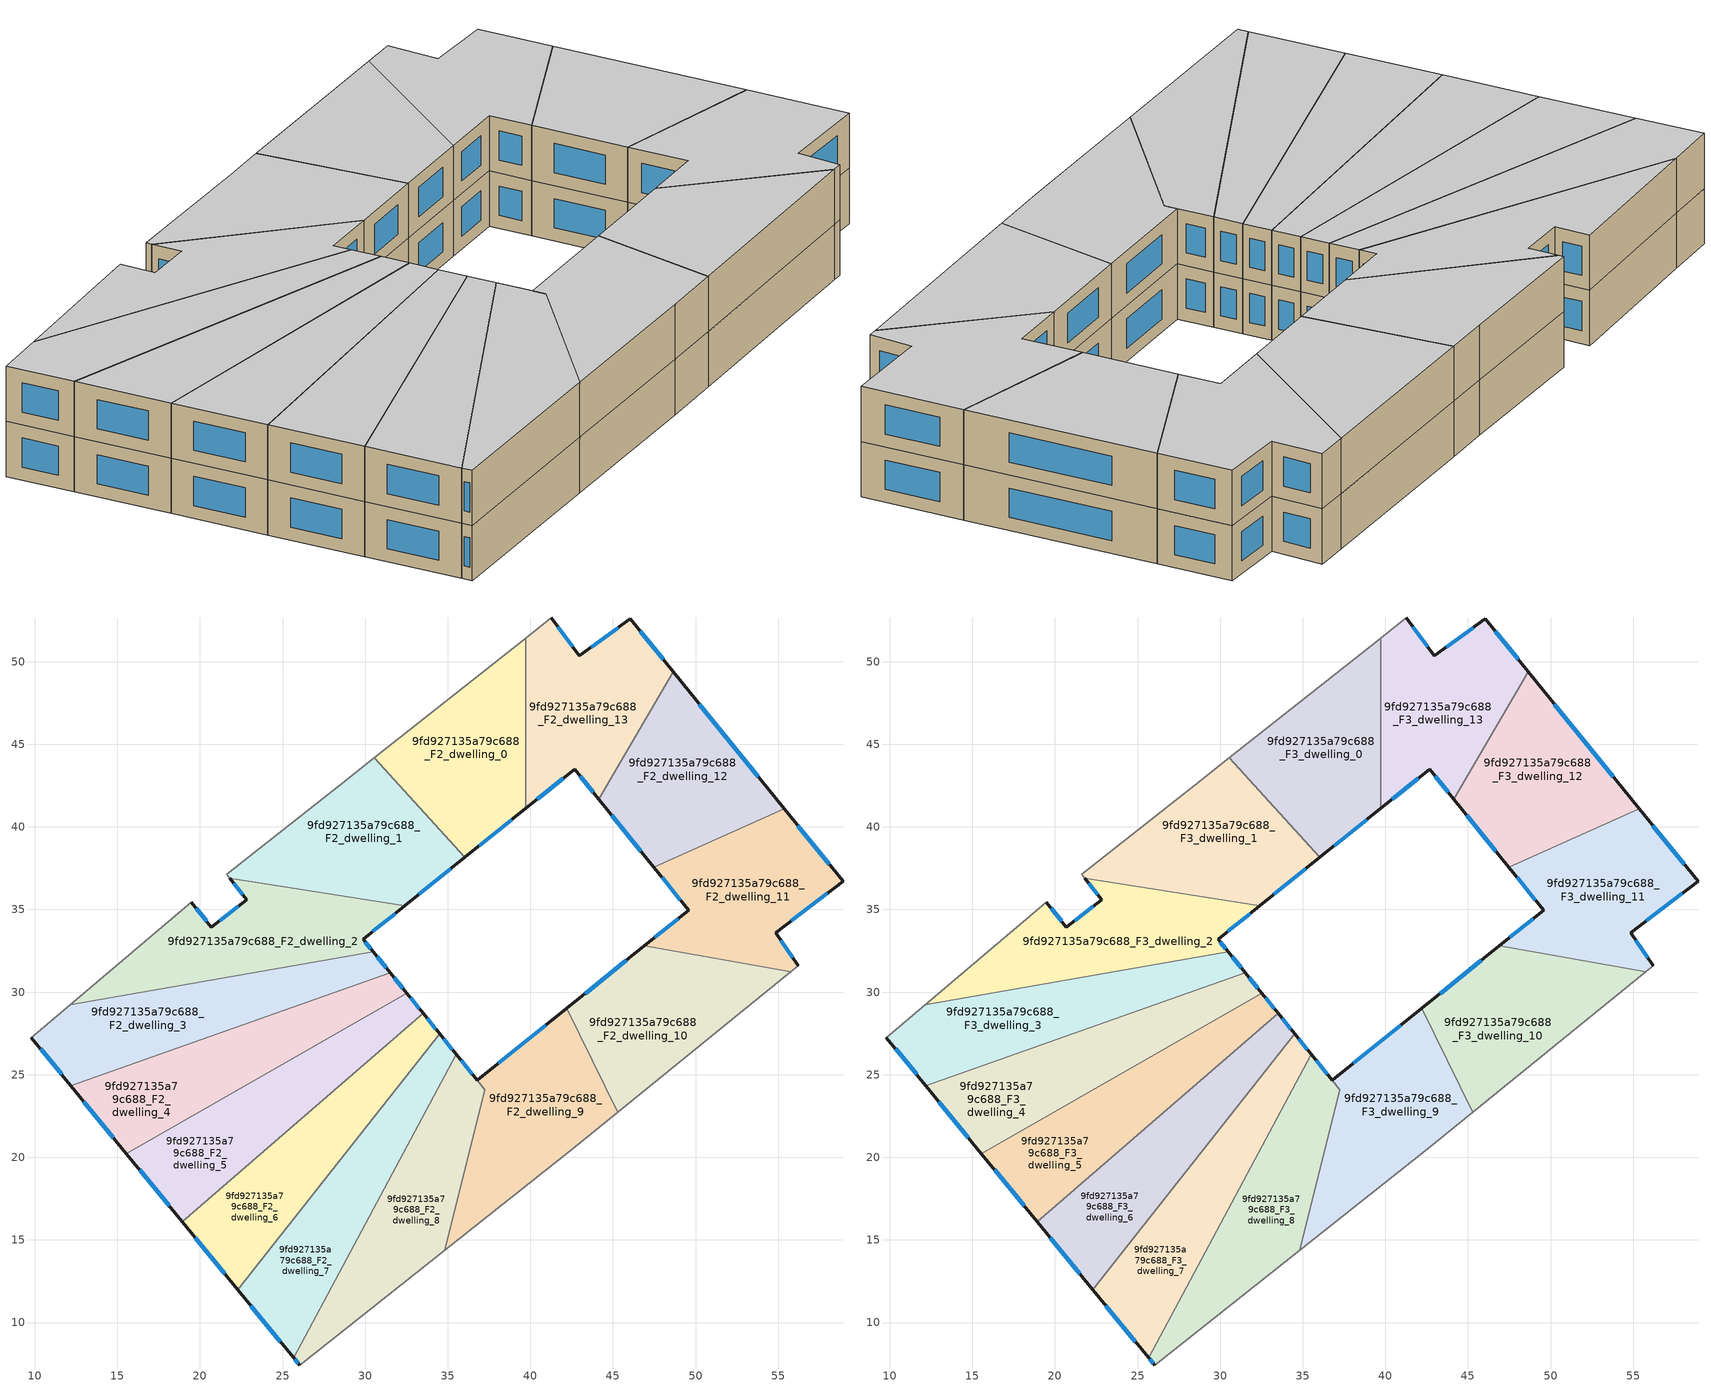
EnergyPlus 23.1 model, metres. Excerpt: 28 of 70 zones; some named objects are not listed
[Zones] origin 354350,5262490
9fd927135a79c688_F2_dwelling_0
 floor to 9fd927135a79c688_F1_dwelling_0 (EU_floor_Construction): 39.73,51.43 39.73,41.12 36.03,38.15 30.56,44.18 z6
 wall outside (EU_wall_Construction): 36.03,38.15 39.73,41.12 z6:9
 wall to 9fd927135a79c688_F2_dwelling_1 (EU_wall_Construction): 30.56,44.18 36.03,38.15 z6:9
 wall adiabatic (EU_wall_Construction): 39.73,51.43 30.56,44.18 z6:9
 wall to 9fd927135a79c688_F2_dwelling_13 (EU_wall_Construction): 39.73,41.12 39.73,51.43 z6:9
 window (EU_Window_Construction): 36.9,38.85 38.86,40.42 z6.7:8.3
9fd927135a79c688_F2_dwelling_1
 floor to 9fd927135a79c688_F1_dwelling_1 (EU_floor_Construction): 30.56,44.18 36.03,38.15 32.4,35.23 21.81,36.9 21.62,37.14 28.46,42.52 z6
 wall outside (EU_wall_Construction): 32.4,35.23 36.03,38.15 z6:9
 wall adiabatic (EU_wall_Construction): 30.56,44.18 28.46,42.52 21.62,37.14 21.81,36.9 z6:9
 wall to 9fd927135a79c688_F2_dwelling_2 (EU_wall_Construction): 21.81,36.9 32.4,35.23 z6:9
 window (EU_Window_Construction): 33.26,35.92 35.18,37.46 z6.7:8.3
9fd927135a79c688_F2_dwelling_10
 floor to 9fd927135a79c688_F1_dwelling_10 (EU_floor_Construction): 55.75,31.24 45.29,22.72 42.2,29.03 46.91,32.81 z6
 wall outside (EU_wall_Construction): 46.91,32.81 42.2,29.03 z6:9
 wall to 9fd927135a79c688_F2_dwelling_11 (EU_wall_Construction): 55.75,31.24 46.91,32.81 z6:9
 wall adiabatic (EU_wall_Construction): 45.29,22.72 55.75,31.24 z6:9
 wall to 9fd927135a79c688_F2_dwelling_9 (EU_wall_Construction): 42.2,29.03 45.29,22.72 z6:9
 window (EU_Window_Construction): 45.8,31.92 43.31,29.91 z6.7:8.3
9fd927135a79c688_F2_dwelling_11
 floor to 9fd927135a79c688_F1_dwelling_11 (EU_floor_Construction): 55.36,41.11 58.92,36.71 54.84,33.59 56.21,31.61 55.75,31.24 46.91,32.81 49.58,34.96 47.47,37.56 z6
 wall outside (EU_wall_Construction): 56.21,31.61 54.84,33.59 58.92,36.71 55.36,41.11 / 47.47,37.56 49.58,34.96 46.91,32.81 z6:9
 wall adiabatic (EU_wall_Construction): 55.75,31.24 56.21,31.61 z6:9
 wall to 9fd927135a79c688_F2_dwelling_12 (EU_wall_Construction): 55.36,41.11 47.47,37.56 z6:9
 window (EU_Window_Construction): 55.89,32.07 55.16,33.13 / 48.95,34.45 47.53,33.31 / 47.97,36.95 49.09,35.57 / 58.09,37.74 56.2,40.07 / 55.8,34.32 57.96,35.98 z6.7:8.3
9fd927135a79c688_F2_dwelling_12
 floor to 9fd927135a79c688_F1_dwelling_12 (EU_floor_Construction): 48.65,49.38 55.36,41.11 47.47,37.56 44.15,41.67 z6
 wall outside (EU_wall_Construction): 44.15,41.67 47.47,37.56 / 55.36,41.11 48.65,49.38 z6:9
 wall to 9fd927135a79c688_F2_dwelling_13 (EU_wall_Construction): 48.65,49.38 44.15,41.67 z6:9
 window (EU_Window_Construction): 44.93,40.7 46.69,38.52 / 53.78,43.05 50.22,47.43 z6.7:8.3
9fd927135a79c688_F2_dwelling_13
 floor to 9fd927135a79c688_F1_dwelling_13 (EU_floor_Construction): 46.04,52.59 48.65,49.38 44.15,41.67 42.68,43.49 39.73,41.12 39.73,51.43 41.26,52.64 42.96,50.35 z6
 wall outside (EU_wall_Construction): 48.65,49.38 46.04,52.59 42.96,50.35 41.26,52.64 / 39.73,41.12 42.68,43.49 44.15,41.67 z6:9
 wall adiabatic (EU_wall_Construction): 41.26,52.64 39.73,51.43 z6:9
 window (EU_Window_Construction): 45.32,52.07 43.68,50.88 / 48.03,50.13 46.65,51.84 / 43.02,43.06 43.81,42.09 / 40.42,41.67 41.99,42.93 / 42.56,50.89 41.66,52.11 z6.7:8.3
9fd927135a79c688_F2_dwelling_2
 floor to 9fd927135a79c688_F1_dwelling_2 (EU_floor_Construction): 32.4,35.23 29.88,33.2 30.48,32.45 12.15,29.22 19.48,35.45 20.69,33.92 22.84,35.6 21.81,36.9 z6
 wall outside (EU_wall_Construction): 21.81,36.9 22.84,35.6 20.69,33.92 19.48,35.45 / 30.48,32.45 29.88,33.2 32.4,35.23 z6:9
 wall to 9fd927135a79c688_F2_dwelling_3 (EU_wall_Construction): 12.15,29.22 30.48,32.45 z6:9
 wall adiabatic (EU_wall_Construction): 19.48,35.45 12.15,29.22 z6:9
 window (EU_Window_Construction): 22.05,36.59 22.6,35.9 / 30.47,33.68 31.81,34.75 / 30.34,32.63 30.02,33.02 / 20.41,34.28 19.76,35.09 / 22.33,35.2 21.2,34.31 z6.7:8.3
9fd927135a79c688_F2_dwelling_3
 floor to 9fd927135a79c688_F1_dwelling_3 (EU_floor_Construction): 30.48,32.45 31.52,31.17 12.18,24.33 9.8,27.24 12.15,29.22 z6
 wall outside (EU_wall_Construction): 31.52,31.17 30.48,32.45 / 9.8,27.24 12.18,24.33 z6:9
 wall to 9fd927135a79c688_F2_dwelling_4 (EU_wall_Construction): 12.18,24.33 31.52,31.17 z6:9
 wall adiabatic (EU_wall_Construction): 12.15,29.22 9.8,27.24 z6:9
 window (EU_Window_Construction): 31.27,31.47 30.72,32.15 / 10.36,26.56 11.62,25.02 z6.7:8.3
9fd927135a79c688_F2_dwelling_4
 floor to 9fd927135a79c688_F1_dwelling_4 (EU_floor_Construction): 31.52,31.17 32.51,29.94 15.55,20.22 12.18,24.33 z6
 wall outside (EU_wall_Construction): 32.51,29.94 31.52,31.17 / 12.18,24.33 15.55,20.22 z6:9
 wall to 9fd927135a79c688_F2_dwelling_5 (EU_wall_Construction): 15.55,20.22 32.51,29.94 z6:9
 window (EU_Window_Construction): 32.28,30.23 31.75,30.88 / 12.97,23.37 14.76,21.19 z6.7:8.3
9fd927135a79c688_F2_dwelling_5
 floor to 9fd927135a79c688_F1_dwelling_5 (EU_floor_Construction): 32.51,29.94 33.51,28.71 18.92,16.11 15.55,20.22 z6
 wall outside (EU_wall_Construction): 33.51,28.71 32.51,29.94 / 15.55,20.22 18.92,16.11 z6:9
 wall to 9fd927135a79c688_F2_dwelling_6 (EU_wall_Construction): 18.92,16.11 33.51,28.71 z6:9
 window (EU_Window_Construction): 33.27,29 32.74,29.65 / 16.34,19.26 18.13,17.08 z6.7:8.3
9fd927135a79c688_F2_dwelling_6
 floor to 9fd927135a79c688_F1_dwelling_6 (EU_floor_Construction): 33.51,28.71 34.51,27.47 22.29,12 18.92,16.11 z6
 wall outside (EU_wall_Construction): 34.51,27.47 33.51,28.71 / 18.92,16.11 22.29,12 z6:9
 wall to 9fd927135a79c688_F2_dwelling_7 (EU_wall_Construction): 22.29,12 34.51,27.47 z6:9
 window (EU_Window_Construction): 34.27,27.76 33.74,28.42 / 19.71,15.14 21.5,12.96 z6.7:8.3
9fd927135a79c688_F2_dwelling_7
 floor to 9fd927135a79c688_F1_dwelling_7 (EU_floor_Construction): 34.51,27.47 35.51,26.23 25.66,7.88 22.29,12 z6
 wall outside (EU_wall_Construction): 35.51,26.23 34.51,27.47 / 22.29,12 25.66,7.88 z6:9
 wall to 9fd927135a79c688_F2_dwelling_8 (EU_wall_Construction): 25.66,7.88 35.51,26.23 z6:9
 window (EU_Window_Construction): 35.28,26.52 34.75,27.18 / 23.08,11.03 24.87,8.85 z6.7:8.3
9fd927135a79c688_F2_dwelling_8
 floor to 9fd927135a79c688_F1_dwelling_8 (EU_floor_Construction): 35.51,26.23 37.24,24.09 34.81,14.37 26.03,7.43 25.66,7.88 z6
 wall outside (EU_wall_Construction): 25.66,7.88 26.03,7.43 / 36.78,24.67 35.51,26.23 z6:9
 wall to 9fd927135a79c688_F2_dwelling_9 (EU_wall_Construction): 34.81,14.37 37.24,24.09 36.78,24.67 z6:9
 wall adiabatic (EU_wall_Construction): 26.03,7.43 34.81,14.37 z6:9
 window (EU_Window_Construction): 25.75,7.77 25.94,7.54 / 36.48,25.03 35.81,25.86 z6.7:8.3
9fd927135a79c688_F2_dwelling_9
 floor to 9fd927135a79c688_F1_dwelling_9 (EU_floor_Construction): 42.2,29.03 45.29,22.72 42.57,20.51 34.81,14.37 37.24,24.09 36.78,24.67 z6
 wall outside (EU_wall_Construction): 42.2,29.03 36.78,24.67 z6:9
 wall adiabatic (EU_wall_Construction): 34.81,14.37 42.57,20.51 45.29,22.72 z6:9
 window (EU_Window_Construction): 40.93,28 38.05,25.69 z6.7:8.3
9fd927135a79c688_F3_dwelling_0
 floor to 9fd927135a79c688_F2_dwelling_0 (EU_floor_Construction): 39.73,51.43 39.73,41.12 36.03,38.15 30.56,44.18 z9
 wall outside (EU_wall_Construction): 36.03,38.15 39.73,41.12 z9:12
 wall to 9fd927135a79c688_F3_dwelling_1 (EU_wall_Construction): 30.56,44.18 36.03,38.15 z9:12
 wall adiabatic (EU_wall_Construction): 39.73,51.43 30.56,44.18 z9:12
 wall to 9fd927135a79c688_F3_dwelling_13 (EU_wall_Construction): 39.73,41.12 39.73,51.43 z9:12
 window (EU_Window_Construction): 36.9,38.85 38.86,40.42 z9.7:11.3
 ceiling to 9fd927135a79c688_F4_dwelling_0 (EU_floor_Construction): 39.73,41.12 39.73,51.43 30.56,44.18 36.03,38.15 z12
9fd927135a79c688_F3_dwelling_1
 floor to 9fd927135a79c688_F2_dwelling_1 (EU_floor_Construction): 30.56,44.18 36.03,38.15 32.4,35.23 21.81,36.9 21.62,37.14 28.46,42.52 z9
 wall outside (EU_wall_Construction): 32.4,35.23 36.03,38.15 z9:12
 wall adiabatic (EU_wall_Construction): 30.56,44.18 28.46,42.52 21.62,37.14 21.81,36.9 z9:12
 wall to 9fd927135a79c688_F3_dwelling_2 (EU_wall_Construction): 21.81,36.9 32.4,35.23 z9:12
 window (EU_Window_Construction): 33.26,35.92 35.18,37.46 z9.7:11.3
 ceiling to 9fd927135a79c688_F4_dwelling_1 (EU_floor_Construction): 36.03,38.15 30.56,44.18 28.46,42.52 21.62,37.14 21.81,36.9 32.4,35.23 z12
9fd927135a79c688_F3_dwelling_10
 floor to 9fd927135a79c688_F2_dwelling_10 (EU_floor_Construction): 55.75,31.24 45.29,22.72 42.2,29.03 46.91,32.81 z9
 wall outside (EU_wall_Construction): 46.91,32.81 42.2,29.03 z9:12
 wall to 9fd927135a79c688_F3_dwelling_11 (EU_wall_Construction): 55.75,31.24 46.91,32.81 z9:12
 wall adiabatic (EU_wall_Construction): 45.29,22.72 55.75,31.24 z9:12
 wall to 9fd927135a79c688_F3_dwelling_9 (EU_wall_Construction): 42.2,29.03 45.29,22.72 z9:12
 window (EU_Window_Construction): 45.8,31.92 43.31,29.91 z9.7:11.3
 ceiling to 9fd927135a79c688_F4_dwelling_10 (EU_floor_Construction): 55.75,31.24 46.91,32.81 42.2,29.03 45.29,22.72 z12
9fd927135a79c688_F3_dwelling_11
 floor to 9fd927135a79c688_F2_dwelling_11 (EU_floor_Construction): 55.36,41.11 58.92,36.71 54.84,33.59 56.21,31.61 55.75,31.24 46.91,32.81 49.58,34.96 47.47,37.56 z9
 wall outside (EU_wall_Construction): 56.21,31.61 54.84,33.59 58.92,36.71 55.36,41.11 / 47.47,37.56 49.58,34.96 46.91,32.81 z9:12
 wall adiabatic (EU_wall_Construction): 55.75,31.24 56.21,31.61 z9:12
 wall to 9fd927135a79c688_F3_dwelling_12 (EU_wall_Construction): 55.36,41.11 47.47,37.56 z9:12
 window (EU_Window_Construction): 55.89,32.07 55.16,33.13 / 48.95,34.45 47.53,33.31 / 47.97,36.95 49.09,35.57 / 58.09,37.74 56.2,40.07 / 55.8,34.32 57.96,35.98 z9.7:11.3
 ceiling to 9fd927135a79c688_F4_dwelling_11 (EU_floor_Construction): 56.21,31.61 54.84,33.59 58.92,36.71 55.36,41.11 47.47,37.56 49.58,34.96 46.91,32.81 55.75,31.24 z12
9fd927135a79c688_F3_dwelling_12
 floor to 9fd927135a79c688_F2_dwelling_12 (EU_floor_Construction): 48.65,49.38 55.36,41.11 47.47,37.56 44.15,41.67 z9
 wall outside (EU_wall_Construction): 44.15,41.67 47.47,37.56 / 55.36,41.11 48.65,49.38 z9:12
 wall to 9fd927135a79c688_F3_dwelling_13 (EU_wall_Construction): 48.65,49.38 44.15,41.67 z9:12
 window (EU_Window_Construction): 44.93,40.7 46.69,38.52 / 53.78,43.05 50.22,47.43 z9.7:11.3
 ceiling to 9fd927135a79c688_F4_dwelling_12 (EU_floor_Construction): 55.36,41.11 48.65,49.38 44.15,41.67 47.47,37.56 z12
9fd927135a79c688_F3_dwelling_13
 floor to 9fd927135a79c688_F2_dwelling_13 (EU_floor_Construction): 46.04,52.59 48.65,49.38 44.15,41.67 42.68,43.49 39.73,41.12 39.73,51.43 41.26,52.64 42.96,50.35 z9
 wall outside (EU_wall_Construction): 48.65,49.38 46.04,52.59 42.96,50.35 41.26,52.64 / 39.73,41.12 42.68,43.49 44.15,41.67 z9:12
 wall adiabatic (EU_wall_Construction): 41.26,52.64 39.73,51.43 z9:12
 window (EU_Window_Construction): 45.32,52.07 43.68,50.88 / 48.03,50.13 46.65,51.84 / 43.02,43.06 43.81,42.09 / 40.42,41.67 41.99,42.93 / 42.56,50.89 41.66,52.11 z9.7:11.3
 ceiling to 9fd927135a79c688_F4_dwelling_13 (EU_floor_Construction): 44.15,41.67 48.65,49.38 46.04,52.59 42.96,50.35 41.26,52.64 39.73,51.43 39.73,41.12 42.68,43.49 z12
9fd927135a79c688_F3_dwelling_2
 floor to 9fd927135a79c688_F2_dwelling_2 (EU_floor_Construction): 32.4,35.23 29.88,33.2 30.48,32.45 12.15,29.22 19.48,35.45 20.69,33.92 22.84,35.6 21.81,36.9 z9
 wall outside (EU_wall_Construction): 21.81,36.9 22.84,35.6 20.69,33.92 19.48,35.45 / 30.48,32.45 29.88,33.2 32.4,35.23 z9:12
 wall to 9fd927135a79c688_F3_dwelling_3 (EU_wall_Construction): 12.15,29.22 30.48,32.45 z9:12
 wall adiabatic (EU_wall_Construction): 19.48,35.45 12.15,29.22 z9:12
 window (EU_Window_Construction): 22.05,36.59 22.6,35.9 / 30.47,33.68 31.81,34.75 / 30.34,32.63 30.02,33.02 / 20.41,34.28 19.76,35.09 / 22.33,35.2 21.2,34.31 z9.7:11.3
 ceiling to 9fd927135a79c688_F4_dwelling_2 (EU_floor_Construction): 30.48,32.45 29.88,33.2 32.4,35.23 21.81,36.9 22.84,35.6 20.69,33.92 19.48,35.45 12.15,29.22 z12
9fd927135a79c688_F3_dwelling_3
 floor to 9fd927135a79c688_F2_dwelling_3 (EU_floor_Construction): 30.48,32.45 31.52,31.17 12.18,24.33 9.8,27.24 12.15,29.22 z9
 wall outside (EU_wall_Construction): 31.52,31.17 30.48,32.45 / 9.8,27.24 12.18,24.33 z9:12
 wall to 9fd927135a79c688_F3_dwelling_4 (EU_wall_Construction): 12.18,24.33 31.52,31.17 z9:12
 wall adiabatic (EU_wall_Construction): 12.15,29.22 9.8,27.24 z9:12
 window (EU_Window_Construction): 31.27,31.47 30.72,32.15 / 10.36,26.56 11.62,25.02 z9.7:11.3
 ceiling to 9fd927135a79c688_F4_dwelling_3 (EU_floor_Construction): 31.52,31.17 30.48,32.45 12.15,29.22 9.8,27.24 12.18,24.33 z12
9fd927135a79c688_F3_dwelling_4
 floor to 9fd927135a79c688_F2_dwelling_4 (EU_floor_Construction): 31.52,31.17 32.51,29.94 15.55,20.22 12.18,24.33 z9
 wall outside (EU_wall_Construction): 32.51,29.94 31.52,31.17 / 12.18,24.33 15.55,20.22 z9:12
 wall to 9fd927135a79c688_F3_dwelling_5 (EU_wall_Construction): 15.55,20.22 32.51,29.94 z9:12
 window (EU_Window_Construction): 32.28,30.23 31.75,30.88 / 12.97,23.37 14.76,21.19 z9.7:11.3
 ceiling to 9fd927135a79c688_F4_dwelling_4 (EU_floor_Construction): 32.51,29.94 31.52,31.17 12.18,24.33 15.55,20.22 z12
9fd927135a79c688_F3_dwelling_5
 floor to 9fd927135a79c688_F2_dwelling_5 (EU_floor_Construction): 32.51,29.94 33.51,28.71 18.92,16.11 15.55,20.22 z9
 wall outside (EU_wall_Construction): 33.51,28.71 32.51,29.94 / 15.55,20.22 18.92,16.11 z9:12
 wall to 9fd927135a79c688_F3_dwelling_6 (EU_wall_Construction): 18.92,16.11 33.51,28.71 z9:12
 window (EU_Window_Construction): 33.27,29 32.74,29.65 / 16.34,19.26 18.13,17.08 z9.7:11.3
 ceiling to 9fd927135a79c688_F4_dwelling_5 (EU_floor_Construction): 33.51,28.71 32.51,29.94 15.55,20.22 18.92,16.11 z12
9fd927135a79c688_F3_dwelling_6
 floor to 9fd927135a79c688_F2_dwelling_6 (EU_floor_Construction): 33.51,28.71 34.51,27.47 22.29,12 18.92,16.11 z9
 wall outside (EU_wall_Construction): 34.51,27.47 33.51,28.71 / 18.92,16.11 22.29,12 z9:12
 wall to 9fd927135a79c688_F3_dwelling_7 (EU_wall_Construction): 22.29,12 34.51,27.47 z9:12
 window (EU_Window_Construction): 34.27,27.76 33.74,28.42 / 19.71,15.14 21.5,12.96 z9.7:11.3
 ceiling to 9fd927135a79c688_F4_dwelling_6 (EU_floor_Construction): 22.29,12 34.51,27.47 33.51,28.71 18.92,16.11 z12
9fd927135a79c688_F3_dwelling_7
 floor to 9fd927135a79c688_F2_dwelling_7 (EU_floor_Construction): 34.51,27.47 35.51,26.23 25.66,7.88 22.29,12 z9
 wall outside (EU_wall_Construction): 35.51,26.23 34.51,27.47 / 22.29,12 25.66,7.88 z9:12
 wall to 9fd927135a79c688_F3_dwelling_8 (EU_wall_Construction): 25.66,7.88 35.51,26.23 z9:12
 window (EU_Window_Construction): 35.28,26.52 34.75,27.18 / 23.08,11.03 24.87,8.85 z9.7:11.3
 ceiling to 9fd927135a79c688_F4_dwelling_7 (EU_floor_Construction): 25.66,7.88 35.51,26.23 34.51,27.47 22.29,12 z12
9fd927135a79c688_F3_dwelling_8
 floor to 9fd927135a79c688_F2_dwelling_8 (EU_floor_Construction): 35.51,26.23 37.24,24.09 34.81,14.37 26.03,7.43 25.66,7.88 z9
 wall outside (EU_wall_Construction): 25.66,7.88 26.03,7.43 / 36.78,24.67 35.51,26.23 z9:12
 wall to 9fd927135a79c688_F3_dwelling_9 (EU_wall_Construction): 34.81,14.37 37.24,24.09 36.78,24.67 z9:12
 wall adiabatic (EU_wall_Construction): 26.03,7.43 34.81,14.37 z9:12
 window (EU_Window_Construction): 25.75,7.77 25.94,7.54 / 36.48,25.03 35.81,25.86 z9.7:11.3
 ceiling to 9fd927135a79c688_F4_dwelling_8 (EU_floor_Construction): 34.81,14.37 37.24,24.09 35.51,26.23 25.66,7.88 26.03,7.43 z12
9fd927135a79c688_F3_dwelling_9
 floor to 9fd927135a79c688_F2_dwelling_9 (EU_floor_Construction): 42.2,29.03 45.29,22.72 42.57,20.51 34.81,14.37 37.24,24.09 36.78,24.67 z9
 wall outside (EU_wall_Construction): 42.2,29.03 36.78,24.67 z9:12
 wall adiabatic (EU_wall_Construction): 34.81,14.37 42.57,20.51 45.29,22.72 z9:12
 window (EU_Window_Construction): 40.93,28 38.05,25.69 z9.7:11.3
 ceiling to 9fd927135a79c688_F4_dwelling_9 (EU_floor_Construction): 42.57,20.51 45.29,22.72 42.2,29.03 36.78,24.67 37.24,24.09 34.81,14.37 z12
[Building]
EU S2 Campaign: North Axis=0; Terrain=City; Solar Distribution=FullExterior
[Site:Location]
Budapest.Ferenc.Liszt.Intl.AP: Latitude=47.437; Longitude=19.256; Time Zone=1; Elevation=185
[SizingPeriod:WeatherFileDays]
AnnualSizingPeriod: Begin Month=1; Begin Day of Month=1; End Month=12; End Day of Month=31; Day of Week for Start Day=Monday; Use Weather File Daylight Saving Period=No; Use Weather File Rain and Snow Indicators=No
[MATERIAL]
EU_InternalMass_Material: Roughness=MediumRough; Thickness=0.1; Conductivity=1; Density=1800; Specific Heat=900; Thermal Absorptance=0.9; Solar Absorptance=0.7; Visible Absorptance=0.7
[MATERIAL:NOMASS] Roughness=MediumRough; Thermal Absorptance=0.9; Solar Absorptance=0.7; Visible Absorptance=0.7
Name | Thermal Resistance
EU_wall_NoMass | 0.832559
EU_floor_NoMass | 0.872794
[WINDOWMATERIAL:SIMPLEGLAZINGSYSTEM]
EU_Window_SimpleGlazing: UFactor=2.79869; Solar Heat Gain Coefficient=0.75; Visible Transmittance=0.75
[CONSTRUCTION]
EU_wall_Construction: EU_wall_NoMass
EU_floor_Construction: EU_floor_NoMass
EU_Window_Construction: EU_Window_SimpleGlazing
EU_InternalMass_Construction: EU_InternalMass_Material
[ZONE] Type=1; Multiplier=1; Ceiling Height=autocalculate; Floor Area=autocalculate; Part of Total Floor Area=Yes
Name | Volume
9fd927135a79c688_F2_dwelling_0; 9fd927135a79c688_F3_dwelling_0; 9fd927135a79c688_F2_dwelling_13; 9fd927135a79c688_F3_dwelling_13 | 199.637
9fd927135a79c688_F2_dwelling_1; 9fd927135a79c688_F3_dwelling_1 | 199.641
9fd927135a79c688_F2_dwelling_10; 9fd927135a79c688_F3_dwelling_10 | 199.657
9fd927135a79c688_F2_dwelling_11; 9fd927135a79c688_F3_dwelling_11 | 199.629
9fd927135a79c688_F2_dwelling_12; 9fd927135a79c688_F3_dwelling_12 | 199.636
9fd927135a79c688_F2_dwelling_2; 9fd927135a79c688_F3_dwelling_2 | 199.633
9fd927135a79c688_F2_dwelling_3; 9fd927135a79c688_F3_dwelling_3 | 199.628
9fd927135a79c688_F2_dwelling_4; 9fd927135a79c688_F3_dwelling_4 | 199.607
9fd927135a79c688_F2_dwelling_5; 9fd927135a79c688_F3_dwelling_5 | 199.64
9fd927135a79c688_F2_dwelling_6; 9fd927135a79c688_F3_dwelling_6 | 199.649
9fd927135a79c688_F2_dwelling_7; 9fd927135a79c688_F3_dwelling_7 | 199.685
9fd927135a79c688_F2_dwelling_8; 9fd927135a79c688_F3_dwelling_8 | 198.542
9fd927135a79c688_F2_dwelling_9; 9fd927135a79c688_F3_dwelling_9 | 200.682
[INTERNALMASS] Construction=EU_InternalMass_Construction
Name | Zone or ZoneList | Surface Area
9fd927135a79c688_F2_dwelling_0_EU_InternalMass | 9fd927135a79c688_F2_dwelling_0 | 66.5456
9fd927135a79c688_F2_dwelling_1_EU_InternalMass | 9fd927135a79c688_F2_dwelling_1 | 66.547
9fd927135a79c688_F2_dwelling_2_EU_InternalMass | 9fd927135a79c688_F2_dwelling_2 | 66.5445
9fd927135a79c688_F2_dwelling_3_EU_InternalMass | 9fd927135a79c688_F2_dwelling_3 | 66.5426
9fd927135a79c688_F2_dwelling_4_EU_InternalMass | 9fd927135a79c688_F2_dwelling_4 | 66.5357
9fd927135a79c688_F2_dwelling_5_EU_InternalMass | 9fd927135a79c688_F2_dwelling_5 | 66.5467
9fd927135a79c688_F2_dwelling_6_EU_InternalMass | 9fd927135a79c688_F2_dwelling_6 | 66.5496
9fd927135a79c688_F2_dwelling_7_EU_InternalMass | 9fd927135a79c688_F2_dwelling_7 | 66.5618
9fd927135a79c688_F2_dwelling_8_EU_InternalMass | 9fd927135a79c688_F2_dwelling_8 | 66.1808
9fd927135a79c688_F2_dwelling_9_EU_InternalMass | 9fd927135a79c688_F2_dwelling_9 | 66.894
9fd927135a79c688_F2_dwelling_10_EU_InternalMass | 9fd927135a79c688_F2_dwelling_10 | 66.5526
9fd927135a79c688_F2_dwelling_11_EU_InternalMass | 9fd927135a79c688_F2_dwelling_11 | 66.5427
9fd927135a79c688_F2_dwelling_12_EU_InternalMass | 9fd927135a79c688_F2_dwelling_12 | 66.5453
9fd927135a79c688_F2_dwelling_13_EU_InternalMass | 9fd927135a79c688_F2_dwelling_13 | 66.5455
9fd927135a79c688_F3_dwelling_0_EU_InternalMass | 9fd927135a79c688_F3_dwelling_0 | 66.5456
9fd927135a79c688_F3_dwelling_1_EU_InternalMass | 9fd927135a79c688_F3_dwelling_1 | 66.547
9fd927135a79c688_F3_dwelling_2_EU_InternalMass | 9fd927135a79c688_F3_dwelling_2 | 66.5445
9fd927135a79c688_F3_dwelling_3_EU_InternalMass | 9fd927135a79c688_F3_dwelling_3 | 66.5426
9fd927135a79c688_F3_dwelling_4_EU_InternalMass | 9fd927135a79c688_F3_dwelling_4 | 66.5357
9fd927135a79c688_F3_dwelling_5_EU_InternalMass | 9fd927135a79c688_F3_dwelling_5 | 66.5467
9fd927135a79c688_F3_dwelling_6_EU_InternalMass | 9fd927135a79c688_F3_dwelling_6 | 66.5496
9fd927135a79c688_F3_dwelling_7_EU_InternalMass | 9fd927135a79c688_F3_dwelling_7 | 66.5618
9fd927135a79c688_F3_dwelling_8_EU_InternalMass | 9fd927135a79c688_F3_dwelling_8 | 66.1808
9fd927135a79c688_F3_dwelling_9_EU_InternalMass | 9fd927135a79c688_F3_dwelling_9 | 66.894
9fd927135a79c688_F3_dwelling_10_EU_InternalMass | 9fd927135a79c688_F3_dwelling_10 | 66.5526
9fd927135a79c688_F3_dwelling_11_EU_InternalMass | 9fd927135a79c688_F3_dwelling_11 | 66.5427
9fd927135a79c688_F3_dwelling_12_EU_InternalMass | 9fd927135a79c688_F3_dwelling_12 | 66.5453
9fd927135a79c688_F3_dwelling_13_EU_InternalMass | 9fd927135a79c688_F3_dwelling_13 | 66.5455
[OTHEREQUIPMENT] Fuel Type=Electricity; Design Level Calculation Method=Watts/Area; Power per Zone Floor Area=1; Fraction Latent=0; Fraction Radiant=0; Fraction Lost=0; Carbon Dioxide Generation Rate=0; EndUse Subcategory=EU_Step8_InternalGains
Name | Zone or ZoneList or Space or SpaceList | Schedule
EU_Step8_InternalGain_9fd927135a79c688_F2_dwelling_0_f000 | 9fd927135a79c688_F2_dwelling_0 | EU_Step8_GainSchedule_9fd927135a79c688_F2_dwelling_0_f000
EU_Step8_InternalGain_9fd927135a79c688_F2_dwelling_1_f000 | 9fd927135a79c688_F2_dwelling_1 | EU_Step8_GainSchedule_9fd927135a79c688_F2_dwelling_1_f000
EU_Step8_InternalGain_9fd927135a79c688_F2_dwelling_2_f000 | 9fd927135a79c688_F2_dwelling_2 | EU_Step8_GainSchedule_9fd927135a79c688_F2_dwelling_2_f000
EU_Step8_InternalGain_9fd927135a79c688_F2_dwelling_3_f000 | 9fd927135a79c688_F2_dwelling_3 | EU_Step8_GainSchedule_9fd927135a79c688_F2_dwelling_3_f000
EU_Step8_InternalGain_9fd927135a79c688_F2_dwelling_4_f000 | 9fd927135a79c688_F2_dwelling_4 | EU_Step8_GainSchedule_9fd927135a79c688_F2_dwelling_4_f000
EU_Step8_InternalGain_9fd927135a79c688_F2_dwelling_5_f000 | 9fd927135a79c688_F2_dwelling_5 | EU_Step8_GainSchedule_9fd927135a79c688_F2_dwelling_5_f000
EU_Step8_InternalGain_9fd927135a79c688_F2_dwelling_6_f000 | 9fd927135a79c688_F2_dwelling_6 | EU_Step8_GainSchedule_9fd927135a79c688_F2_dwelling_6_f000
EU_Step8_InternalGain_9fd927135a79c688_F2_dwelling_7_f000 | 9fd927135a79c688_F2_dwelling_7 | EU_Step8_GainSchedule_9fd927135a79c688_F2_dwelling_7_f000
EU_Step8_InternalGain_9fd927135a79c688_F2_dwelling_8_f000 | 9fd927135a79c688_F2_dwelling_8 | EU_Step8_GainSchedule_9fd927135a79c688_F2_dwelling_8_f000
EU_Step8_InternalGain_9fd927135a79c688_F2_dwelling_9_f000 | 9fd927135a79c688_F2_dwelling_9 | EU_Step8_GainSchedule_9fd927135a79c688_F2_dwelling_9_f000
EU_Step8_InternalGain_9fd927135a79c688_F2_dwelling_10_f000 | 9fd927135a79c688_F2_dwelling_10 | EU_Step8_GainSchedule_9fd927135a79c688_F2_dwelling_10_f000
EU_Step8_InternalGain_9fd927135a79c688_F2_dwelling_11_f000 | 9fd927135a79c688_F2_dwelling_11 | EU_Step8_GainSchedule_9fd927135a79c688_F2_dwelling_11_f000
EU_Step8_InternalGain_9fd927135a79c688_F2_dwelling_12_f000 | 9fd927135a79c688_F2_dwelling_12 | EU_Step8_GainSchedule_9fd927135a79c688_F2_dwelling_12_f000
EU_Step8_InternalGain_9fd927135a79c688_F2_dwelling_13_f000 | 9fd927135a79c688_F2_dwelling_13 | EU_Step8_GainSchedule_9fd927135a79c688_F2_dwelling_13_f000
EU_Step8_InternalGain_9fd927135a79c688_F3_dwelling_0_f000 | 9fd927135a79c688_F3_dwelling_0 | EU_Step8_GainSchedule_9fd927135a79c688_F3_dwelling_0_f000
EU_Step8_InternalGain_9fd927135a79c688_F3_dwelling_1_f000 | 9fd927135a79c688_F3_dwelling_1 | EU_Step8_GainSchedule_9fd927135a79c688_F3_dwelling_1_f000
EU_Step8_InternalGain_9fd927135a79c688_F3_dwelling_2_f000 | 9fd927135a79c688_F3_dwelling_2 | EU_Step8_GainSchedule_9fd927135a79c688_F3_dwelling_2_f000
EU_Step8_InternalGain_9fd927135a79c688_F3_dwelling_3_f000 | 9fd927135a79c688_F3_dwelling_3 | EU_Step8_GainSchedule_9fd927135a79c688_F3_dwelling_3_f000
EU_Step8_InternalGain_9fd927135a79c688_F3_dwelling_4_f000 | 9fd927135a79c688_F3_dwelling_4 | EU_Step8_GainSchedule_9fd927135a79c688_F3_dwelling_4_f000
EU_Step8_InternalGain_9fd927135a79c688_F3_dwelling_5_f000 | 9fd927135a79c688_F3_dwelling_5 | EU_Step8_GainSchedule_9fd927135a79c688_F3_dwelling_5_f000
EU_Step8_InternalGain_9fd927135a79c688_F3_dwelling_6_f000 | 9fd927135a79c688_F3_dwelling_6 | EU_Step8_GainSchedule_9fd927135a79c688_F3_dwelling_6_f000
EU_Step8_InternalGain_9fd927135a79c688_F3_dwelling_7_f000 | 9fd927135a79c688_F3_dwelling_7 | EU_Step8_GainSchedule_9fd927135a79c688_F3_dwelling_7_f000
EU_Step8_InternalGain_9fd927135a79c688_F3_dwelling_8_f000 | 9fd927135a79c688_F3_dwelling_8 | EU_Step8_GainSchedule_9fd927135a79c688_F3_dwelling_8_f000
EU_Step8_InternalGain_9fd927135a79c688_F3_dwelling_9_f000 | 9fd927135a79c688_F3_dwelling_9 | EU_Step8_GainSchedule_9fd927135a79c688_F3_dwelling_9_f000
EU_Step8_InternalGain_9fd927135a79c688_F3_dwelling_10_f000 | 9fd927135a79c688_F3_dwelling_10 | EU_Step8_GainSchedule_9fd927135a79c688_F3_dwelling_10_f000
EU_Step8_InternalGain_9fd927135a79c688_F3_dwelling_11_f000 | 9fd927135a79c688_F3_dwelling_11 | EU_Step8_GainSchedule_9fd927135a79c688_F3_dwelling_11_f000
EU_Step8_InternalGain_9fd927135a79c688_F3_dwelling_12_f000 | 9fd927135a79c688_F3_dwelling_12 | EU_Step8_GainSchedule_9fd927135a79c688_F3_dwelling_12_f000
EU_Step8_InternalGain_9fd927135a79c688_F3_dwelling_13_f000 | 9fd927135a79c688_F3_dwelling_13 | EU_Step8_GainSchedule_9fd927135a79c688_F3_dwelling_13_f000
[ZONEVENTILATION:DESIGNFLOWRATE] Schedule=EU_AlwaysOn; Design Flow Rate Calculation Method=AirChanges/Hour; Air Changes per Hour=0.475469; Ventilation Type=Natural; Fan Pressure Rise=0; Fan Total Efficiency=1; Constant Term Coefficient=1; Temperature Term Coefficient=0; Velocity Term Coefficient=0; Velocity Squared Term Coefficient=0; Minimum Indoor Temperature=-100; Maximum Indoor Temperature=100; Delta Temperature=-100; Minimum Outdoor Temperature=-100; Maximum Outdoor Temperature=100; Maximum Wind Speed=40
Name | Zone or ZoneList or Space or SpaceList
EU_ConstantAir_9fd927135a79c688_F2_dwelling_0 | 9fd927135a79c688_F2_dwelling_0
EU_ConstantAir_9fd927135a79c688_F2_dwelling_1 | 9fd927135a79c688_F2_dwelling_1
EU_ConstantAir_9fd927135a79c688_F2_dwelling_2 | 9fd927135a79c688_F2_dwelling_2
EU_ConstantAir_9fd927135a79c688_F2_dwelling_3 | 9fd927135a79c688_F2_dwelling_3
EU_ConstantAir_9fd927135a79c688_F2_dwelling_4 | 9fd927135a79c688_F2_dwelling_4
EU_ConstantAir_9fd927135a79c688_F2_dwelling_5 | 9fd927135a79c688_F2_dwelling_5
EU_ConstantAir_9fd927135a79c688_F2_dwelling_6 | 9fd927135a79c688_F2_dwelling_6
EU_ConstantAir_9fd927135a79c688_F2_dwelling_7 | 9fd927135a79c688_F2_dwelling_7
EU_ConstantAir_9fd927135a79c688_F2_dwelling_8 | 9fd927135a79c688_F2_dwelling_8
EU_ConstantAir_9fd927135a79c688_F2_dwelling_9 | 9fd927135a79c688_F2_dwelling_9
EU_ConstantAir_9fd927135a79c688_F2_dwelling_10 | 9fd927135a79c688_F2_dwelling_10
EU_ConstantAir_9fd927135a79c688_F2_dwelling_11 | 9fd927135a79c688_F2_dwelling_11
EU_ConstantAir_9fd927135a79c688_F2_dwelling_12 | 9fd927135a79c688_F2_dwelling_12
EU_ConstantAir_9fd927135a79c688_F2_dwelling_13 | 9fd927135a79c688_F2_dwelling_13
EU_ConstantAir_9fd927135a79c688_F3_dwelling_0 | 9fd927135a79c688_F3_dwelling_0
EU_ConstantAir_9fd927135a79c688_F3_dwelling_1 | 9fd927135a79c688_F3_dwelling_1
EU_ConstantAir_9fd927135a79c688_F3_dwelling_2 | 9fd927135a79c688_F3_dwelling_2
EU_ConstantAir_9fd927135a79c688_F3_dwelling_3 | 9fd927135a79c688_F3_dwelling_3
EU_ConstantAir_9fd927135a79c688_F3_dwelling_4 | 9fd927135a79c688_F3_dwelling_4
EU_ConstantAir_9fd927135a79c688_F3_dwelling_5 | 9fd927135a79c688_F3_dwelling_5
EU_ConstantAir_9fd927135a79c688_F3_dwelling_6 | 9fd927135a79c688_F3_dwelling_6
EU_ConstantAir_9fd927135a79c688_F3_dwelling_7 | 9fd927135a79c688_F3_dwelling_7
EU_ConstantAir_9fd927135a79c688_F3_dwelling_8 | 9fd927135a79c688_F3_dwelling_8
EU_ConstantAir_9fd927135a79c688_F3_dwelling_9 | 9fd927135a79c688_F3_dwelling_9
EU_ConstantAir_9fd927135a79c688_F3_dwelling_10 | 9fd927135a79c688_F3_dwelling_10
EU_ConstantAir_9fd927135a79c688_F3_dwelling_11 | 9fd927135a79c688_F3_dwelling_11
EU_ConstantAir_9fd927135a79c688_F3_dwelling_12 | 9fd927135a79c688_F3_dwelling_12
EU_ConstantAir_9fd927135a79c688_F3_dwelling_13 | 9fd927135a79c688_F3_dwelling_13
[HVACTEMPLATE:ZONE:IDEALLOADSAIRSYSTEM] System Availability Schedule=EU_AlwaysOn; Maximum Heating Supply Air Temperature=50; Minimum Cooling Supply Air Temperature=13; Maximum Heating Supply Air Humidity Ratio=0.0156; Minimum Cooling Supply Air Humidity Ratio=0.0077; Heating Limit=NoLimit; Cooling Limit=NoLimit; Heating Availability Schedule=EU_AlwaysOn; Cooling Availability Schedule=EU_CoolingOff; Dehumidification Control Type=ConstantSensibleHeatRatio; Cooling Sensible Heat Ratio=0.7; Dehumidification Setpoint=60; Humidification Control Type=None; Humidification Setpoint=30; Outdoor Air Method=None; Outdoor Air Flow Rate per Person=0.00944; Outdoor Air Flow Rate per Zone Floor Area=0; Outdoor Air Flow Rate per Zone=0; Demand Controlled Ventilation Type=None; Outdoor Air Economizer Type=NoEconomizer; Heat Recovery Type=None; Sensible Heat Recovery Effectiveness=0.7; Latent Heat Recovery Effectiveness=0.65
Name | Template Thermostat
9fd927135a79c688_F2_dwelling_0 | EU_HeatOnly_9fd927135a79c688_F2_dwelling_0
9fd927135a79c688_F2_dwelling_1 | EU_HeatOnly_9fd927135a79c688_F2_dwelling_1
9fd927135a79c688_F2_dwelling_2 | EU_HeatOnly_9fd927135a79c688_F2_dwelling_2
9fd927135a79c688_F2_dwelling_3 | EU_HeatOnly_9fd927135a79c688_F2_dwelling_3
9fd927135a79c688_F2_dwelling_4 | EU_HeatOnly_9fd927135a79c688_F2_dwelling_4
9fd927135a79c688_F2_dwelling_5 | EU_HeatOnly_9fd927135a79c688_F2_dwelling_5
9fd927135a79c688_F2_dwelling_6 | EU_HeatOnly_9fd927135a79c688_F2_dwelling_6
9fd927135a79c688_F2_dwelling_7 | EU_HeatOnly_9fd927135a79c688_F2_dwelling_7
9fd927135a79c688_F2_dwelling_8 | EU_HeatOnly_9fd927135a79c688_F2_dwelling_8
9fd927135a79c688_F2_dwelling_9 | EU_HeatOnly_9fd927135a79c688_F2_dwelling_9
9fd927135a79c688_F2_dwelling_10 | EU_HeatOnly_9fd927135a79c688_F2_dwelling_10
9fd927135a79c688_F2_dwelling_11 | EU_HeatOnly_9fd927135a79c688_F2_dwelling_11
9fd927135a79c688_F2_dwelling_12 | EU_HeatOnly_9fd927135a79c688_F2_dwelling_12
9fd927135a79c688_F2_dwelling_13 | EU_HeatOnly_9fd927135a79c688_F2_dwelling_13
9fd927135a79c688_F3_dwelling_0 | EU_HeatOnly_9fd927135a79c688_F3_dwelling_0
9fd927135a79c688_F3_dwelling_1 | EU_HeatOnly_9fd927135a79c688_F3_dwelling_1
9fd927135a79c688_F3_dwelling_2 | EU_HeatOnly_9fd927135a79c688_F3_dwelling_2
9fd927135a79c688_F3_dwelling_3 | EU_HeatOnly_9fd927135a79c688_F3_dwelling_3
9fd927135a79c688_F3_dwelling_4 | EU_HeatOnly_9fd927135a79c688_F3_dwelling_4
9fd927135a79c688_F3_dwelling_5 | EU_HeatOnly_9fd927135a79c688_F3_dwelling_5
9fd927135a79c688_F3_dwelling_6 | EU_HeatOnly_9fd927135a79c688_F3_dwelling_6
9fd927135a79c688_F3_dwelling_7 | EU_HeatOnly_9fd927135a79c688_F3_dwelling_7
9fd927135a79c688_F3_dwelling_8 | EU_HeatOnly_9fd927135a79c688_F3_dwelling_8
9fd927135a79c688_F3_dwelling_9 | EU_HeatOnly_9fd927135a79c688_F3_dwelling_9
9fd927135a79c688_F3_dwelling_10 | EU_HeatOnly_9fd927135a79c688_F3_dwelling_10
9fd927135a79c688_F3_dwelling_11 | EU_HeatOnly_9fd927135a79c688_F3_dwelling_11
9fd927135a79c688_F3_dwelling_12 | EU_HeatOnly_9fd927135a79c688_F3_dwelling_12
9fd927135a79c688_F3_dwelling_13 | EU_HeatOnly_9fd927135a79c688_F3_dwelling_13
[SIZING:ZONE] Zone Cooling Design Supply Air Temperature Input Method=SupplyAirTemperature; Zone Cooling Design Supply Air Temperature=13; Zone Heating Design Supply Air Temperature Input Method=SupplyAirTemperature; Zone Heating Design Supply Air Temperature=50; Zone Cooling Design Supply Air Humidity Ratio=0.008; Zone Heating Design Supply Air Humidity Ratio=0.008; Cooling Design Air Flow Method=DesignDay; Cooling Design Air Flow Rate=0; Cooling Minimum Air Flow per Zone Floor Area=0.000762; Cooling Minimum Air Flow=0; Cooling Minimum Air Flow Fraction=0.2; Heating Design Air Flow Method=DesignDay; Heating Design Air Flow Rate=0; Heating Maximum Air Flow per Zone Floor Area=0.002032; Heating Maximum Air Flow=0.141576; Heating Maximum Air Flow Fraction=0.3; Account for Dedicated Outdoor Air System=No; Dedicated Outdoor Air System Control Strategy=NeutralSupplyAir; Dedicated Outdoor Air Low Setpoint Temperature for Design=autosize; Dedicated Outdoor Air High Setpoint Temperature for Design=autosize; Zone Load Sizing Method=Sensible Load Only No Latent Load; Zone Latent Cooling Design Supply Air Humidity Ratio Input Method=HumidityRatioDifference; Zone Cooling Design Supply Air Humidity Ratio Difference=0.005; Zone Latent Heating Design Supply Air Humidity Ratio Input Method=HumidityRatioDifference; Zone Humidification Design Supply Air Humidity Ratio Difference=0.005
9fd927135a79c688_F2_dwelling_0; 9fd927135a79c688_F2_dwelling_1; 9fd927135a79c688_F2_dwelling_2; 9fd927135a79c688_F2_dwelling_3; 9fd927135a79c688_F2_dwelling_4; 9fd927135a79c688_F2_dwelling_5; 9fd927135a79c688_F2_dwelling_6; 9fd927135a79c688_F2_dwelling_7; 9fd927135a79c688_F2_dwelling_8; 9fd927135a79c688_F2_dwelling_9; 9fd927135a79c688_F2_dwelling_10; 9fd927135a79c688_F2_dwelling_11; 9fd927135a79c688_F2_dwelling_12; 9fd927135a79c688_F2_dwelling_13; 9fd927135a79c688_F3_dwelling_0; 9fd927135a79c688_F3_dwelling_1; 9fd927135a79c688_F3_dwelling_2; 9fd927135a79c688_F3_dwelling_3; 9fd927135a79c688_F3_dwelling_4; 9fd927135a79c688_F3_dwelling_5; 9fd927135a79c688_F3_dwelling_6; 9fd927135a79c688_F3_dwelling_7; 9fd927135a79c688_F3_dwelling_8; 9fd927135a79c688_F3_dwelling_9; 9fd927135a79c688_F3_dwelling_10; 9fd927135a79c688_F3_dwelling_11; 9fd927135a79c688_F3_dwelling_12; 9fd927135a79c688_F3_dwelling_13
[SCHEDULE:CONSTANT]
Name | Hourly Value
EU_AlwaysOn | 1
EU_CoolingOff | 0
[SCHEDULE:FILE] Column Number=1; Rows to Skip at Top=0; Number of Hours of Data=8760; Column Separator=Comma; Interpolate to Timestep=No; Minutes per Item=60; Adjust Schedule for Daylight Savings=Yes
Name | File
EU_Step8_GainSchedule_9fd927135a79c688_F2_dwelling_0_f000 | ../../schedules/9fd927135a79c688/9fd927135a79c688_F2_dwelling_0_f000_gain.csv
EU_Step8_GainSchedule_9fd927135a79c688_F2_dwelling_1_f000 | ../../schedules/9fd927135a79c688/9fd927135a79c688_F2_dwelling_1_f000_gain.csv
EU_Step8_GainSchedule_9fd927135a79c688_F2_dwelling_2_f000 | ../../schedules/9fd927135a79c688/9fd927135a79c688_F2_dwelling_2_f000_gain.csv
EU_Step8_GainSchedule_9fd927135a79c688_F2_dwelling_3_f000 | ../../schedules/9fd927135a79c688/9fd927135a79c688_F2_dwelling_3_f000_gain.csv
EU_Step8_GainSchedule_9fd927135a79c688_F2_dwelling_4_f000 | ../../schedules/9fd927135a79c688/9fd927135a79c688_F2_dwelling_4_f000_gain.csv
EU_Step8_GainSchedule_9fd927135a79c688_F2_dwelling_5_f000 | ../../schedules/9fd927135a79c688/9fd927135a79c688_F2_dwelling_5_f000_gain.csv
EU_Step8_GainSchedule_9fd927135a79c688_F2_dwelling_6_f000 | ../../schedules/9fd927135a79c688/9fd927135a79c688_F2_dwelling_6_f000_gain.csv
EU_Step8_GainSchedule_9fd927135a79c688_F2_dwelling_7_f000 | ../../schedules/9fd927135a79c688/9fd927135a79c688_F2_dwelling_7_f000_gain.csv
EU_Step8_GainSchedule_9fd927135a79c688_F2_dwelling_8_f000 | ../../schedules/9fd927135a79c688/9fd927135a79c688_F2_dwelling_8_f000_gain.csv
EU_Step8_GainSchedule_9fd927135a79c688_F2_dwelling_9_f000 | ../../schedules/9fd927135a79c688/9fd927135a79c688_F2_dwelling_9_f000_gain.csv
EU_Step8_GainSchedule_9fd927135a79c688_F2_dwelling_10_f000 | ../../schedules/9fd927135a79c688/9fd927135a79c688_F2_dwelling_10_f000_gain.csv
EU_Step8_GainSchedule_9fd927135a79c688_F2_dwelling_11_f000 | ../../schedules/9fd927135a79c688/9fd927135a79c688_F2_dwelling_11_f000_gain.csv
EU_Step8_GainSchedule_9fd927135a79c688_F2_dwelling_12_f000 | ../../schedules/9fd927135a79c688/9fd927135a79c688_F2_dwelling_12_f000_gain.csv
EU_Step8_GainSchedule_9fd927135a79c688_F2_dwelling_13_f000 | ../../schedules/9fd927135a79c688/9fd927135a79c688_F2_dwelling_13_f000_gain.csv
EU_Step8_GainSchedule_9fd927135a79c688_F3_dwelling_0_f000 | ../../schedules/9fd927135a79c688/9fd927135a79c688_F3_dwelling_0_f000_gain.csv
EU_Step8_GainSchedule_9fd927135a79c688_F3_dwelling_1_f000 | ../../schedules/9fd927135a79c688/9fd927135a79c688_F3_dwelling_1_f000_gain.csv
EU_Step8_GainSchedule_9fd927135a79c688_F3_dwelling_2_f000 | ../../schedules/9fd927135a79c688/9fd927135a79c688_F3_dwelling_2_f000_gain.csv
EU_Step8_GainSchedule_9fd927135a79c688_F3_dwelling_3_f000 | ../../schedules/9fd927135a79c688/9fd927135a79c688_F3_dwelling_3_f000_gain.csv
EU_Step8_GainSchedule_9fd927135a79c688_F3_dwelling_4_f000 | ../../schedules/9fd927135a79c688/9fd927135a79c688_F3_dwelling_4_f000_gain.csv
EU_Step8_GainSchedule_9fd927135a79c688_F3_dwelling_5_f000 | ../../schedules/9fd927135a79c688/9fd927135a79c688_F3_dwelling_5_f000_gain.csv
EU_Step8_GainSchedule_9fd927135a79c688_F3_dwelling_6_f000 | ../../schedules/9fd927135a79c688/9fd927135a79c688_F3_dwelling_6_f000_gain.csv
EU_Step8_GainSchedule_9fd927135a79c688_F3_dwelling_7_f000 | ../../schedules/9fd927135a79c688/9fd927135a79c688_F3_dwelling_7_f000_gain.csv
EU_Step8_GainSchedule_9fd927135a79c688_F3_dwelling_8_f000 | ../../schedules/9fd927135a79c688/9fd927135a79c688_F3_dwelling_8_f000_gain.csv
EU_Step8_GainSchedule_9fd927135a79c688_F3_dwelling_9_f000 | ../../schedules/9fd927135a79c688/9fd927135a79c688_F3_dwelling_9_f000_gain.csv
EU_Step8_GainSchedule_9fd927135a79c688_F3_dwelling_10_f000 | ../../schedules/9fd927135a79c688/9fd927135a79c688_F3_dwelling_10_f000_gain.csv
EU_Step8_GainSchedule_9fd927135a79c688_F3_dwelling_11_f000 | ../../schedules/9fd927135a79c688/9fd927135a79c688_F3_dwelling_11_f000_gain.csv
EU_Step8_GainSchedule_9fd927135a79c688_F3_dwelling_12_f000 | ../../schedules/9fd927135a79c688/9fd927135a79c688_F3_dwelling_12_f000_gain.csv
EU_Step8_GainSchedule_9fd927135a79c688_F3_dwelling_13_f000 | ../../schedules/9fd927135a79c688/9fd927135a79c688_F3_dwelling_13_f000_gain.csv
